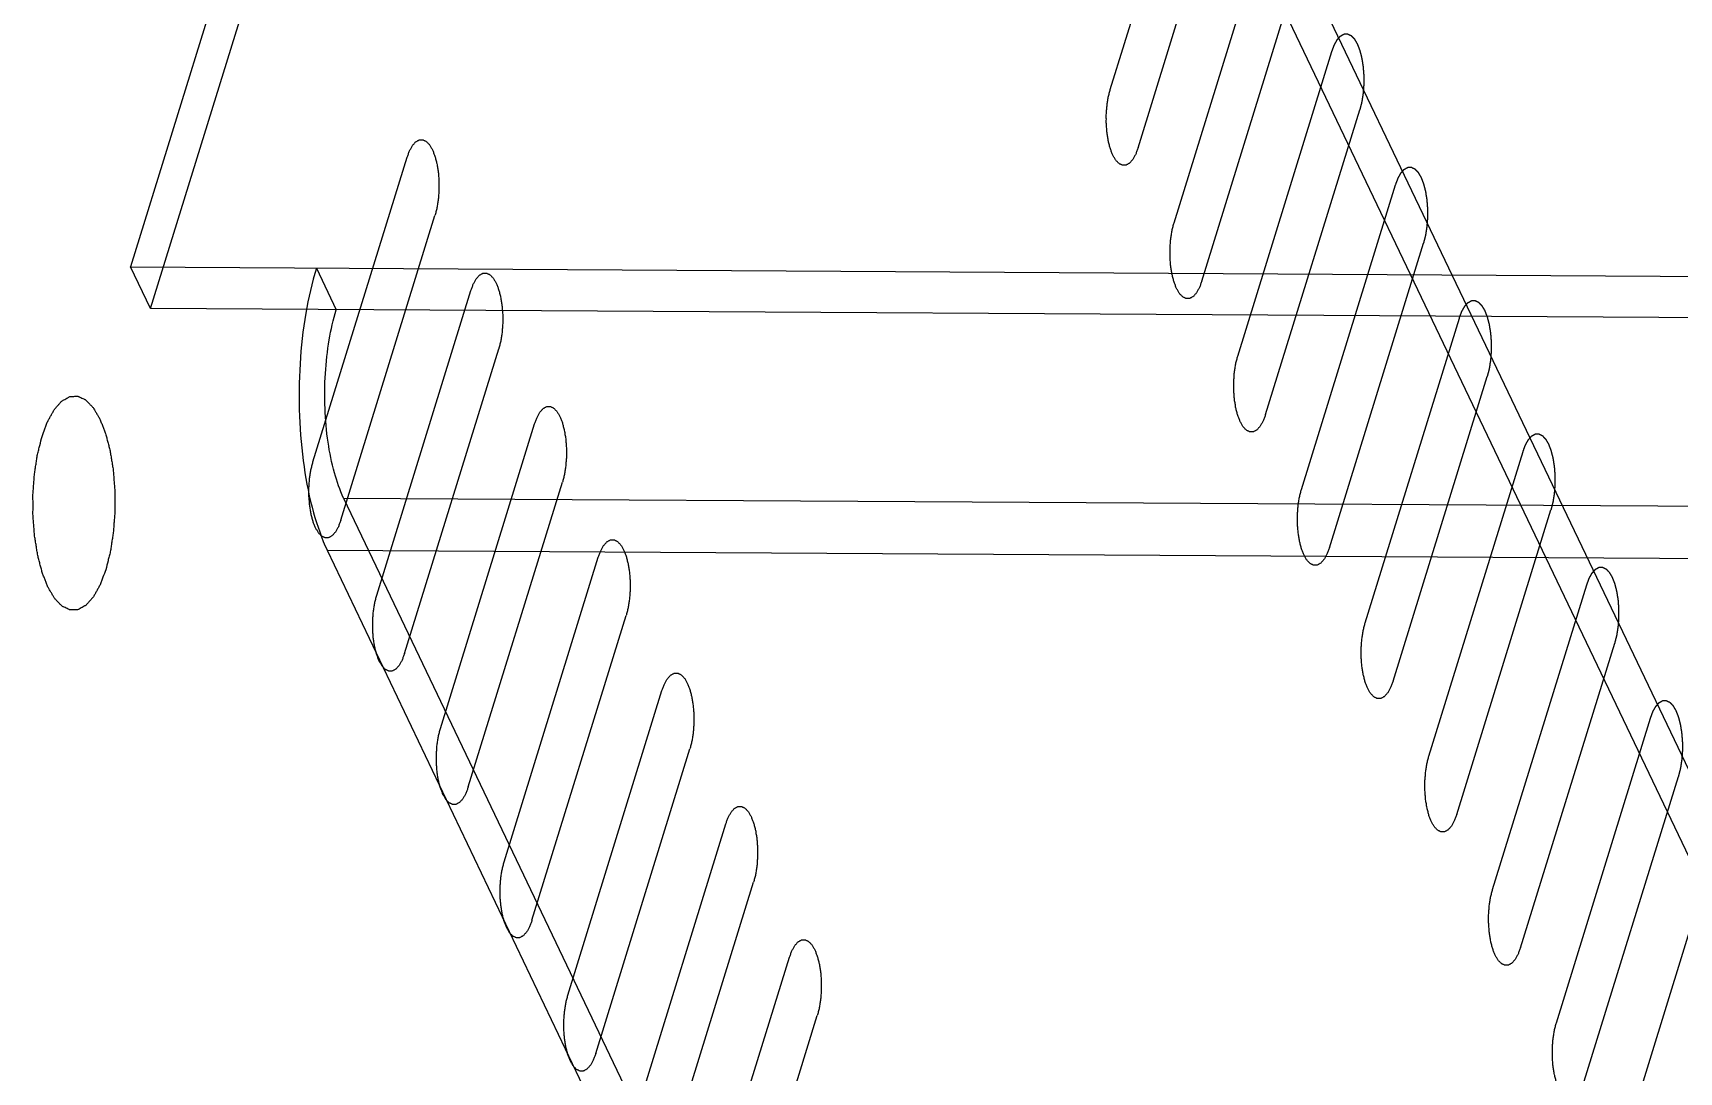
# Model space of a CAD drawing. Header units: millimetres. Extents: x 753 to 1632, y 352 to 973.
# Drawn here: x 1207.63 to 1213.77, y 775.89 to 779.76 of the extents above; entities that cross this region are included whole.
import ezdxf

# ---------------------------------------------------------------- set-up
doc = ezdxf.new("R2010")
doc.units = ezdxf.units.MM
doc.header["$LTSCALE"] = 30.734
doc.linetypes.add('HIDDEN', pattern=[0.2, 0.1, -0.1])
doc.layers.get('0').update_dxf_attribs({"linetype": 'CONTINUOUS'})
doc.layers.add('5_ALL_CURVES', color=7, linetype='CONTINUOUS')

msp = doc.modelspace()

# ---------------------------------------------------------------- linework, layer by layer
at = {"color": 6, "linetype": 'Continuous'}
for p, q in [((1209.98214, 785.01016), (1215.05894, 774.38104)), ((1209.92163, 784.81433), (1214.99843, 774.18521)), ((1208.8158, 781.55232), (1207.99344, 778.89119)), ((1208.06767, 778.73579), (1208.89002, 781.39693)), ((1207.99344, 778.89119), (1221.84926, 778.80878)), ((1208.06767, 778.73579), (1207.99344, 778.89119)), ((1208.68623, 778.88707), (1208.76046, 778.73167)), ((1221.92348, 778.65338), (1208.06767, 778.73579)), ((1208.78787, 778.02922), (1221.9509, 777.95092)), ((1208.78787, 778.02922), (1213.70138, 767.74197)), ((1221.89038, 777.75509), (1208.72735, 777.83338)), ((1213.64086, 767.54614), (1208.72735, 777.83338))]:
    msp.add_line(p, q, dxfattribs=at)
for points, start_tangent, end_tangent in [([(1208.68623, 778.88707), (1208.64675, 778.71864), (1208.62527, 778.53044), (1208.62308, 778.33512), (1208.64028, 778.14561), (1208.67578, 777.9745), (1208.72735, 777.83338)], (-0.2952474, -0.9554208), (0.4309932, -0.9023552)), ([(1208.78787, 778.02922), (1208.75349, 778.12329), (1208.72982, 778.23735), (1208.71835, 778.36369), (1208.71981, 778.4939), (1208.73413, 778.61938), (1208.76046, 778.73167)], (-0.4309932, 0.9023552), (0.2952474, 0.9554208))]:
    msp.add_spline(points, degree=3, dxfattribs=dict(at, start_tangent=start_tangent, end_tangent=end_tangent))
at = {"layer": '5_ALL_CURVES', "color": 40, "linetype": 'Continuous'}
for p, q in [((1211.64542, 779.55364), (1211.99641, 780.68946)), ((1211.74933, 779.33608), (1212.10032, 780.4719)), ((1211.88293, 779.05637), (1212.23392, 780.19219)), ((1211.98684, 778.83881), (1212.33784, 779.97464)), ((1212.12044, 778.5591), (1212.47144, 779.69492)), ((1212.22435, 778.34154), (1212.57535, 779.47737)), ((1208.6734, 778.16425), (1209.0244, 779.30008)), ((1212.35795, 778.06183), (1212.70895, 779.19765)), ((1208.77732, 777.9467), (1209.12831, 779.08252)), ((1212.46186, 777.84428), (1212.81286, 778.9801)), ((1208.91092, 777.66698), (1209.26191, 778.80281)), ((1212.59546, 777.56456), (1212.94646, 778.70039)), ((1209.01483, 777.44943), (1209.36582, 778.58525)), ((1212.69937, 777.34701), (1213.05037, 778.48283)), ((1209.14843, 777.16972), (1209.49942, 778.30554)), ((1212.83297, 777.06729), (1213.18397, 778.20312)), ((1209.25234, 776.95216), (1209.60333, 778.08798)), ((1212.93688, 776.84974), (1213.28788, 777.98556)), ((1209.38594, 776.67245), (1209.73693, 777.80827)), ((1213.07048, 776.57002), (1213.42148, 777.70585)), ((1209.48985, 776.45489), (1209.84084, 777.59072)), ((1213.1744, 776.35247), (1213.52539, 777.48829)), ((1209.62345, 776.17518), (1209.97444, 777.311)), ((1213.308, 776.07276), (1213.65899, 777.20858)), ((1209.72736, 775.95762), (1210.07836, 777.09345)), ((1213.41191, 775.8552), (1213.7629, 776.99102)), ((1209.86096, 775.67791), (1210.21196, 776.81373)), ((1213.54551, 775.57549), (1213.8965, 776.71131)), ((1209.96487, 775.46035), (1210.31587, 776.59618)), ((1210.09847, 775.18064), (1210.44947, 776.31647)), ((1210.20238, 774.96309), (1210.55338, 776.09891))]:
    msp.add_line(p, q, dxfattribs=at)
at = {"layer": '5_ALL_CURVES', "color": 8, "linetype": 'HIDDEN', "start_tangent": (0.3514462, 0.9362081), "end_tangent": (-0.243713, -0.9698474)}
for points in [[(1212.47144, 779.69492), (1212.47604, 779.7072), (1212.47835, 779.71334), (1212.48065, 779.71948), (1212.48336, 779.72435), (1212.48608, 779.72921), (1212.48879, 779.73408), (1212.4915, 779.73895), (1212.49451, 779.74237), (1212.49753, 779.74578), (1212.50054, 779.74919), (1212.50356, 779.75261), (1212.50682, 779.75445), (1212.51008, 779.7563), (1212.51335, 779.75815), (1212.51661, 779.75999), (1212.51988, 779.76014), (1212.52315, 779.76028), (1212.52642, 779.76043), (1212.52969, 779.76057), (1212.5329, 779.75905), (1212.53611, 779.75754), (1212.53932, 779.75602), (1212.54253, 779.7545), (1212.54556, 779.75138), (1212.54859, 779.74826), (1212.55162, 779.74514), (1212.55465, 779.74202), (1212.55742, 779.73732), (1212.5602, 779.73263), (1212.56298, 779.72793), (1212.56575, 779.72323), (1212.56807, 779.71729), (1212.5704, 779.71136), (1212.57272, 779.70542), (1212.57504, 779.69949), (1212.57687, 779.69247), (1212.5787, 779.68546), (1212.58236, 779.67143), (1212.58489, 779.65578), (1212.58743, 779.64013), (1212.58876, 779.62314), (1212.59008, 779.60616), (1212.59011, 779.58909), (1212.59013, 779.57201), (1212.58888, 779.55521), (1212.58764, 779.5384), (1212.58517, 779.5225), (1212.5827, 779.50661), (1212.57902, 779.49199), (1212.57535, 779.47737)], [(1212.70895, 779.19765), (1212.71356, 779.20993), (1212.71586, 779.21607), (1212.71816, 779.22221), (1212.72088, 779.22708), (1212.72359, 779.23195), (1212.7263, 779.23682), (1212.72901, 779.24168), (1212.73203, 779.2451), (1212.73504, 779.24851), (1212.73806, 779.25193), (1212.74107, 779.25534), (1212.74433, 779.25719), (1212.74759, 779.25903), (1212.75086, 779.26088), (1212.75412, 779.26273), (1212.75739, 779.26287), (1212.76066, 779.26301), (1212.76393, 779.26316), (1212.7672, 779.2633), (1212.77041, 779.26179), (1212.77362, 779.26027), (1212.77683, 779.25875), (1212.78004, 779.25723), (1212.78307, 779.25411), (1212.7861, 779.25099), (1212.78913, 779.24788), (1212.79216, 779.24476), (1212.79494, 779.24006), (1212.79771, 779.23536), (1212.80049, 779.23066), (1212.80326, 779.22596), (1212.80559, 779.22002), (1212.80791, 779.21409), (1212.81023, 779.20815), (1212.81255, 779.20222), (1212.81438, 779.19521), (1212.81621, 779.18819), (1212.81987, 779.17416), (1212.8224, 779.15851), (1212.82494, 779.14286), (1212.82627, 779.12587), (1212.82759, 779.10889), (1212.82762, 779.09182), (1212.82764, 779.07474), (1212.8264, 779.05794), (1212.82515, 779.04113), (1212.82268, 779.02524), (1212.82021, 779.00934), (1212.81653, 778.99472), (1212.81286, 778.9801)], [(1212.94646, 778.70039), (1212.95107, 778.71266), (1212.95337, 778.7188), (1212.95568, 778.72494), (1212.95839, 778.72981), (1212.9611, 778.73468), (1212.96381, 778.73955), (1212.96652, 778.74442), (1212.96954, 778.74783), (1212.97255, 778.75124), (1212.97557, 778.75466), (1212.97858, 778.75807), (1212.98184, 778.75992), (1212.98511, 778.76176), (1212.98837, 778.76361), (1212.99163, 778.76546), (1212.9949, 778.7656), (1212.99817, 778.76575), (1213.00144, 778.76589), (1213.00471, 778.76603), (1213.00792, 778.76452), (1213.01113, 778.763), (1213.01435, 778.76148), (1213.01756, 778.75997), (1213.02058, 778.75685), (1213.02361, 778.75373), (1213.02664, 778.75061), (1213.02967, 778.74749), (1213.03245, 778.74279), (1213.03522, 778.73809), (1213.038, 778.73339), (1213.04078, 778.72869), (1213.0431, 778.72276), (1213.04542, 778.71682), (1213.04774, 778.71089), (1213.05006, 778.70495), (1213.05189, 778.69794), (1213.05372, 778.69092), (1213.05738, 778.67689), (1213.05991, 778.66124), (1213.06245, 778.64559), (1213.06378, 778.62861), (1213.06511, 778.61162), (1213.06513, 778.59455), (1213.06515, 778.57747), (1213.06391, 778.56067), (1213.06266, 778.54386), (1213.06019, 778.52797), (1213.05772, 778.51207), (1213.05404, 778.49745), (1213.05037, 778.48283)], [(1213.18397, 778.20312), (1213.18858, 778.21539), (1213.19088, 778.22153), (1213.19319, 778.22767), (1213.1959, 778.23254), (1213.19861, 778.23741), (1213.20132, 778.24228), (1213.20403, 778.24715), (1213.20705, 778.25056), (1213.21006, 778.25398), (1213.21308, 778.25739), (1213.21609, 778.2608), (1213.21935, 778.26265), (1213.22262, 778.2645), (1213.22588, 778.26634), (1213.22914, 778.26819), (1213.23241, 778.26833), (1213.23568, 778.26848), (1213.23895, 778.26862), (1213.24222, 778.26877), (1213.24543, 778.26725), (1213.24865, 778.26573), (1213.25186, 778.26421), (1213.25507, 778.2627), (1213.2581, 778.25958), (1213.26112, 778.25646), (1213.26415, 778.25334), (1213.26718, 778.25022), (1213.26996, 778.24552), (1213.27273, 778.24082), (1213.27551, 778.23612), (1213.27829, 778.23142), (1213.28061, 778.22549), (1213.28293, 778.21955), (1213.28525, 778.21362), (1213.28757, 778.20768), (1213.2894, 778.20067), (1213.29123, 778.19365), (1213.29489, 778.17963), (1213.29742, 778.16397), (1213.29996, 778.14832), (1213.30129, 778.13134), (1213.30262, 778.11435), (1213.30264, 778.09728), (1213.30266, 778.08021), (1213.30142, 778.0634), (1213.30017, 778.0466), (1213.2977, 778.0307), (1213.29523, 778.0148), (1213.29155, 778.00018), (1213.28788, 777.98556)], [(1213.42148, 777.70585), (1213.42609, 777.71813), (1213.42839, 777.72426), (1213.4307, 777.7304), (1213.43341, 777.73527), (1213.43612, 777.74014), (1213.43883, 777.74501), (1213.44154, 777.74988), (1213.44456, 777.75329), (1213.44757, 777.75671), (1213.45059, 777.76012), (1213.4536, 777.76353), (1213.45687, 777.76538), (1213.46013, 777.76723), (1213.46339, 777.76907), (1213.46665, 777.77092), (1213.46992, 777.77106), (1213.47319, 777.77121), (1213.47646, 777.77135), (1213.47974, 777.7715), (1213.48295, 777.76998), (1213.48616, 777.76846), (1213.48937, 777.76695), (1213.49258, 777.76543), (1213.49561, 777.76231), (1213.49864, 777.75919), (1213.50166, 777.75607), (1213.50469, 777.75295), (1213.50747, 777.74825), (1213.51024, 777.74355), (1213.51302, 777.73885), (1213.5158, 777.73415), (1213.51812, 777.72822), (1213.52044, 777.72228), (1213.52276, 777.71635), (1213.52508, 777.71041), (1213.52691, 777.7034), (1213.52874, 777.69639), (1213.5324, 777.68236), (1213.53494, 777.66671), (1213.53747, 777.65105), (1213.5388, 777.63407), (1213.54013, 777.61709), (1213.54015, 777.60001), (1213.54018, 777.58294), (1213.53893, 777.56613), (1213.53768, 777.54933), (1213.53521, 777.53343), (1213.53274, 777.51753), (1213.52907, 777.50291), (1213.52539, 777.48829)], [(1213.65899, 777.20858), (1213.6636, 777.22086), (1213.6659, 777.227), (1213.66821, 777.23313), (1213.67092, 777.238), (1213.67363, 777.24287), (1213.67634, 777.24774), (1213.67905, 777.25261), (1213.68207, 777.25602), (1213.68508, 777.25944), (1213.6881, 777.26285), (1213.69111, 777.26627), (1213.69438, 777.26811), (1213.69764, 777.26996), (1213.7009, 777.27181), (1213.70416, 777.27365), (1213.70743, 777.2738), (1213.7107, 777.27394), (1213.71398, 777.27408), (1213.71725, 777.27423), (1213.72046, 777.27271), (1213.72367, 777.27119), (1213.72688, 777.26968), (1213.73009, 777.26816), (1213.73312, 777.26504), (1213.73615, 777.26192), (1213.73917, 777.2588), (1213.7422, 777.25568), (1213.74498, 777.25098), (1213.74776, 777.24628), (1213.75053, 777.24158), (1213.75331, 777.23688), (1213.75563, 777.23095), (1213.75795, 777.22502), (1213.76027, 777.21908), (1213.76259, 777.21315), (1213.76442, 777.20613), (1213.76625, 777.19912), (1213.76991, 777.18509), (1213.77245, 777.16944), (1213.77498, 777.15378), (1213.77631, 777.1368), (1213.77764, 777.11982), (1213.77766, 777.10274), (1213.77769, 777.08567), (1213.77644, 777.06886), (1213.77519, 777.05206), (1213.77272, 777.03616), (1213.77025, 777.02027), (1213.76658, 777.00565), (1213.7629, 776.99102)]]:
    msp.add_spline(points, degree=3, dxfattribs=at)
at = {"layer": '5_ALL_CURVES', "color": 40, "linetype": 'Continuous'}
for points, start_tangent, end_tangent in [([(1211.74933, 779.33608), (1211.74472, 779.3238), (1211.74242, 779.31766), (1211.74011, 779.31153), (1211.7374, 779.30666), (1211.73469, 779.30179), (1211.73198, 779.29692), (1211.72927, 779.29205), (1211.72625, 779.28864), (1211.72324, 779.28522), (1211.72022, 779.28181), (1211.71721, 779.2784), (1211.71394, 779.27655), (1211.71068, 779.2747), (1211.70742, 779.27286), (1211.70416, 779.27101), (1211.70089, 779.27087), (1211.69762, 779.27072), (1211.69434, 779.27058), (1211.69107, 779.27043), (1211.68786, 779.27195), (1211.68465, 779.27347), (1211.68144, 779.27498), (1211.67823, 779.2765), (1211.6752, 779.27962), (1211.67217, 779.28274), (1211.66915, 779.28586), (1211.66612, 779.28898), (1211.66334, 779.29368), (1211.66056, 779.29838), (1211.65779, 779.30308), (1211.65501, 779.30778), (1211.65269, 779.31371), (1211.65037, 779.31965), (1211.64805, 779.32558), (1211.64573, 779.33152), (1211.6439, 779.33853), (1211.64207, 779.34554), (1211.63841, 779.35957), (1211.63587, 779.37522), (1211.63334, 779.39088), (1211.63201, 779.40786), (1211.63068, 779.42484), (1211.63066, 779.44192), (1211.63063, 779.45899), (1211.63188, 779.4758), (1211.63313, 779.4926), (1211.6356, 779.5085), (1211.63807, 779.52439), (1211.64174, 779.53902), (1211.64542, 779.55364)], (-0.3514462, -0.9362081), (0.243713, 0.9698474)), ([(1209.0244, 779.30008), (1209.02901, 779.31235), (1209.03131, 779.31849), (1209.03362, 779.32463), (1209.03633, 779.3295), (1209.03904, 779.33437), (1209.04175, 779.33924), (1209.04446, 779.34411), (1209.04748, 779.34752), (1209.05049, 779.35093), (1209.05351, 779.35435), (1209.05652, 779.35776), (1209.05979, 779.35961), (1209.06305, 779.36146), (1209.06631, 779.3633), (1209.06957, 779.36515), (1209.07284, 779.36529), (1209.07611, 779.36544), (1209.07938, 779.36558), (1209.08265, 779.36572), (1209.08587, 779.36421), (1209.08908, 779.36269), (1209.09229, 779.36117), (1209.0955, 779.35966), (1209.09853, 779.35654), (1209.10156, 779.35342), (1209.10458, 779.3503), (1209.10761, 779.34718), (1209.11039, 779.34248), (1209.11316, 779.33778), (1209.11594, 779.33308), (1209.11872, 779.32838), (1209.12104, 779.32245), (1209.12336, 779.31651), (1209.12568, 779.31058), (1209.128, 779.30464), (1209.12983, 779.29763), (1209.13166, 779.29061), (1209.13532, 779.27659), (1209.13786, 779.26093), (1209.14039, 779.24528), (1209.14172, 779.2283), (1209.14305, 779.21131), (1209.14307, 779.19424), (1209.1431, 779.17716), (1209.14185, 779.16036), (1209.1406, 779.14355), (1209.13813, 779.12766), (1209.13566, 779.11176), (1209.13199, 779.09714), (1209.12831, 779.08252)], (0.3514462, 0.9362081), (-0.243713, -0.9698474)), ([(1211.98684, 778.83881), (1211.98223, 778.82653), (1211.97993, 778.8204), (1211.97762, 778.81426), (1211.97491, 778.80939), (1211.9722, 778.80452), (1211.96949, 778.79965), (1211.96678, 778.79478), (1211.96376, 778.79137), (1211.96075, 778.78795), (1211.95773, 778.78454), (1211.95472, 778.78113), (1211.95145, 778.77928), (1211.94819, 778.77743), (1211.94493, 778.77559), (1211.94167, 778.77374), (1211.9384, 778.7736), (1211.93513, 778.77345), (1211.93186, 778.77331), (1211.92859, 778.77316), (1211.92537, 778.77468), (1211.92216, 778.7762), (1211.91895, 778.77771), (1211.91574, 778.77923), (1211.91271, 778.78235), (1211.90968, 778.78547), (1211.90666, 778.78859), (1211.90363, 778.79171), (1211.90085, 778.79641), (1211.89808, 778.80111), (1211.8953, 778.80581), (1211.89252, 778.81051), (1211.8902, 778.81644), (1211.88788, 778.82238), (1211.88556, 778.82831), (1211.88324, 778.83425), (1211.88141, 778.84126), (1211.87958, 778.84827), (1211.87592, 778.8623), (1211.87338, 778.87796), (1211.87085, 778.89361), (1211.86952, 778.91059), (1211.86819, 778.92758), (1211.86817, 778.94465), (1211.86814, 778.96172), (1211.86939, 778.97853), (1211.87064, 778.99533), (1211.87311, 779.01123), (1211.87558, 779.02713), (1211.87925, 779.04175), (1211.88293, 779.05637)], (-0.3514462, -0.9362081), (0.243713, 0.9698474)), ([(1209.26191, 778.80281), (1209.26652, 778.81509), (1209.26882, 778.82122), (1209.27113, 778.82736), (1209.27384, 778.83223), (1209.27655, 778.8371), (1209.27926, 778.84197), (1209.28197, 778.84684), (1209.28499, 778.85025), (1209.288, 778.85367), (1209.29102, 778.85708), (1209.29403, 778.86049), (1209.2973, 778.86234), (1209.30056, 778.86419), (1209.30382, 778.86603), (1209.30708, 778.86788), (1209.31035, 778.86802), (1209.31362, 778.86817), (1209.3169, 778.86831), (1209.32017, 778.86846), (1209.32338, 778.86694), (1209.32659, 778.86542), (1209.3298, 778.86391), (1209.33301, 778.86239), (1209.33604, 778.85927), (1209.33907, 778.85615), (1209.34209, 778.85303), (1209.34512, 778.84991), (1209.3479, 778.84521), (1209.35068, 778.84051), (1209.35345, 778.83581), (1209.35623, 778.83111), (1209.35855, 778.82518), (1209.36087, 778.81924), (1209.36319, 778.81331), (1209.36551, 778.80737), (1209.36734, 778.80036), (1209.36917, 778.79335), (1209.37283, 778.77932), (1209.37537, 778.76367), (1209.3779, 778.74801), (1209.37923, 778.73103), (1209.38056, 778.71404), (1209.38058, 778.69697), (1209.38061, 778.6799), (1209.37936, 778.66309), (1209.37811, 778.64629), (1209.37564, 778.63039), (1209.37317, 778.61449), (1209.3695, 778.59987), (1209.36582, 778.58525)], (0.3514462, 0.9362081), (-0.243713, -0.9698474)), ([(1212.22435, 778.34154), (1212.21974, 778.32927), (1212.21744, 778.32313), (1212.21513, 778.31699), (1212.21242, 778.31212), (1212.20971, 778.30725), (1212.207, 778.30238), (1212.20429, 778.29751), (1212.20127, 778.2941), (1212.19826, 778.29069), (1212.19524, 778.28727), (1212.19223, 778.28386), (1212.18897, 778.28201), (1212.1857, 778.28016), (1212.18244, 778.27832), (1212.17918, 778.27647), (1212.17591, 778.27633), (1212.17264, 778.27618), (1212.16937, 778.27604), (1212.1661, 778.2759), (1212.16289, 778.27741), (1212.15967, 778.27893), (1212.15646, 778.28045), (1212.15325, 778.28196), (1212.15022, 778.28508), (1212.1472, 778.2882), (1212.14417, 778.29132), (1212.14114, 778.29444), (1212.13836, 778.29914), (1212.13559, 778.30384), (1212.13281, 778.30854), (1212.13003, 778.31324), (1212.12771, 778.31917), (1212.12539, 778.32511), (1212.12307, 778.33104), (1212.12075, 778.33698), (1212.11892, 778.34399), (1212.11709, 778.35101), (1212.11343, 778.36503), (1212.1109, 778.38069), (1212.10836, 778.39634), (1212.10703, 778.41332), (1212.1057, 778.43031), (1212.10568, 778.44738), (1212.10566, 778.46446), (1212.1069, 778.48126), (1212.10815, 778.49807), (1212.11062, 778.51396), (1212.11309, 778.52986), (1212.11677, 778.54448), (1212.12044, 778.5591)], (-0.3514462, -0.9362081), (0.243713, 0.9698474)), ([(1207.66368, 778.25922), (1207.67422, 778.28728), (1207.67948, 778.30131), (1207.68212, 778.30832), (1207.68475, 778.31534), (1207.68785, 778.3209), (1207.69095, 778.32647), (1207.69714, 778.3376), (1207.70334, 778.34873), (1207.70644, 778.35429), (1207.70954, 778.35986), (1207.71299, 778.36376), (1207.71643, 778.36766), (1207.72332, 778.37546), (1207.73021, 778.38327), (1207.73366, 778.38717), (1207.73711, 778.39107), (1207.74083, 778.39318), (1207.74456, 778.39529), (1207.75202, 778.39951), (1207.75947, 778.40373), (1207.7632, 778.40584), (1207.76693, 778.40795), (1207.77067, 778.40812), (1207.77441, 778.40828), (1207.78188, 778.40861), (1207.78936, 778.40894), (1207.7931, 778.4091), (1207.79683, 778.40927), (1207.8005, 778.40753), (1207.80417, 778.4058), (1207.81151, 778.40233), (1207.81885, 778.39887), (1207.82252, 778.39713), (1207.82619, 778.3954), (1207.82965, 778.39183), (1207.83311, 778.38827), (1207.84004, 778.38114), (1207.84696, 778.37401), (1207.85042, 778.37044), (1207.85388, 778.36687), (1207.85705, 778.3615), (1207.86023, 778.35613), (1207.86657, 778.34539), (1207.87292, 778.33465), (1207.87609, 778.32928), (1207.87926, 778.32391), (1207.88192, 778.31713), (1207.88457, 778.31035), (1207.88987, 778.29678), (1207.89518, 778.28322), (1207.89783, 778.27643), (1207.90049, 778.26965), (1207.90258, 778.26164), (1207.90467, 778.25362), (1207.90885, 778.23759), (1207.91303, 778.22155), (1207.91512, 778.21354), (1207.91721, 778.20552), (1207.91866, 778.19658), (1207.92011, 778.18763), (1207.92301, 778.16975), (1207.92591, 778.15186), (1207.9288, 778.13397), (1207.93032, 778.11456), (1207.93184, 778.09515), (1207.93336, 778.07574), (1207.93488, 778.05633), (1207.9349, 778.03682), (1207.93493, 778.0173), (1207.93496, 777.99779), (1207.93499, 777.97827), (1207.93356, 777.95907), (1207.93213, 777.93986), (1207.93071, 777.92066), (1207.92928, 777.90145), (1207.92646, 777.88328), (1207.92364, 777.86512), (1207.92081, 777.84695), (1207.91799, 777.82878), (1207.91379, 777.81207), (1207.90959, 777.79537), (1207.90119, 777.76195)], (0.3514462, 0.9362081), (-0.243713, -0.9698474)), ([(1209.49942, 778.30554), (1209.50403, 778.31782), (1209.50634, 778.32396), (1209.50864, 778.33009), (1209.51135, 778.33496), (1209.51406, 778.33983), (1209.51677, 778.3447), (1209.51949, 778.34957), (1209.5225, 778.35298), (1209.52552, 778.3564), (1209.52853, 778.35981), (1209.53155, 778.36323), (1209.53481, 778.36507), (1209.53807, 778.36692), (1209.54133, 778.36876), (1209.54459, 778.37061), (1209.54786, 778.37076), (1209.55114, 778.3709), (1209.55441, 778.37104), (1209.55768, 778.37119), (1209.56089, 778.36967), (1209.5641, 778.36815), (1209.56731, 778.36664), (1209.57052, 778.36512), (1209.57355, 778.362), (1209.57658, 778.35888), (1209.57961, 778.35576), (1209.58263, 778.35264), (1209.58541, 778.34794), (1209.58819, 778.34324), (1209.59096, 778.33854), (1209.59374, 778.33384), (1209.59606, 778.32791), (1209.59838, 778.32197), (1209.6007, 778.31604), (1209.60302, 778.31011), (1209.60485, 778.30309), (1209.60668, 778.29608), (1209.61034, 778.28205), (1209.61288, 778.2664), (1209.61541, 778.25074), (1209.61674, 778.23376), (1209.61807, 778.21678), (1209.61809, 778.1997), (1209.61812, 778.18263), (1209.61687, 778.16582), (1209.61562, 778.14902), (1209.61315, 778.13312), (1209.61068, 778.11723), (1209.60701, 778.10261), (1209.60333, 778.08798)], (0.3514462, 0.9362081), (-0.243713, -0.9698474)), ([(1207.90119, 777.76195), (1207.89066, 777.73388), (1207.88539, 777.71985), (1207.88276, 777.71284), (1207.88012, 777.70582), (1207.87702, 777.70026), (1207.87393, 777.69469), (1207.86773, 777.68356), (1207.86153, 777.67244), (1207.85843, 777.66687), (1207.85533, 777.66131), (1207.85189, 777.6574), (1207.84844, 777.6535), (1207.84155, 777.6457), (1207.83466, 777.6379), (1207.83121, 777.634), (1207.82777, 777.63009), (1207.82404, 777.62798), (1207.82031, 777.62587), (1207.81286, 777.62165), (1207.8054, 777.61743), (1207.80167, 777.61532), (1207.79794, 777.61321), (1207.7942, 777.61305), (1207.79047, 777.61288), (1207.78299, 777.61255), (1207.77551, 777.61222), (1207.77178, 777.61206), (1207.76804, 777.61189), (1207.76437, 777.61363), (1207.7607, 777.61536), (1207.75336, 777.61883), (1207.74602, 777.6223), (1207.74235, 777.62403), (1207.73868, 777.62576), (1207.73522, 777.62933), (1207.73176, 777.63289), (1207.72484, 777.64002), (1207.71792, 777.64716), (1207.71445, 777.65072), (1207.71099, 777.65429), (1207.70782, 777.65966), (1207.70465, 777.66503), (1207.6983, 777.67577), (1207.69196, 777.68651), (1207.68878, 777.69188), (1207.68561, 777.69725), (1207.68296, 777.70403), (1207.6803, 777.71082), (1207.675, 777.72438), (1207.66969, 777.73795), (1207.66704, 777.74473), (1207.66439, 777.75151), (1207.6623, 777.75953), (1207.66021, 777.76754), (1207.65602, 777.78358), (1207.65184, 777.79961), (1207.64975, 777.80762), (1207.64766, 777.81564), (1207.64621, 777.82458), (1207.64476, 777.83353), (1207.64187, 777.85142), (1207.63897, 777.86931), (1207.63607, 777.88719), (1207.63455, 777.9066), (1207.63303, 777.92601), (1207.63152, 777.94542), (1207.63, 777.96483), (1207.62997, 777.98435), (1207.62994, 778.00386), (1207.62992, 778.02337), (1207.62989, 778.04289), (1207.63131, 778.06209), (1207.63274, 778.0813), (1207.63417, 778.10051), (1207.63559, 778.11971), (1207.63841, 778.13788), (1207.64124, 778.15604), (1207.64406, 778.17421), (1207.64689, 778.19238), (1207.65108, 778.20909), (1207.65528, 778.2258), (1207.66368, 778.25922)], (-0.3514462, -0.9362081), (0.243713, 0.9698474)), ([(1208.77732, 777.9467), (1208.77271, 777.93442), (1208.7704, 777.92828), (1208.7681, 777.92214), (1208.76539, 777.91727), (1208.76267, 777.91241), (1208.75996, 777.90754), (1208.75725, 777.90267), (1208.75424, 777.89925), (1208.75122, 777.89584), (1208.74821, 777.89243), (1208.74519, 777.88901), (1208.74193, 777.88717), (1208.73867, 777.88532), (1208.73541, 777.88347), (1208.73214, 777.88163), (1208.72887, 777.88148), (1208.7256, 777.88134), (1208.72233, 777.88119), (1208.71906, 777.88105), (1208.71585, 777.88257), (1208.71264, 777.88408), (1208.70943, 777.8856), (1208.70622, 777.88712), (1208.70319, 777.89024), (1208.70016, 777.89336), (1208.69713, 777.89648), (1208.6941, 777.8996), (1208.69133, 777.9043), (1208.68855, 777.90899), (1208.68577, 777.91369), (1208.683, 777.91839), (1208.68068, 777.92433), (1208.67836, 777.93026), (1208.67603, 777.9362), (1208.67371, 777.94213), (1208.67188, 777.94915), (1208.67005, 777.95616), (1208.6664, 777.97019), (1208.66386, 777.98584), (1208.66132, 778.00149), (1208.66, 778.01848), (1208.65867, 778.03546), (1208.65864, 778.05253), (1208.65862, 778.06961), (1208.65987, 778.08641), (1208.66111, 778.10322), (1208.66359, 778.11912), (1208.66606, 778.13501), (1208.66973, 778.14963), (1208.6734, 778.16425)], (-0.3514462, -0.9362081), (0.243713, 0.9698474)), ([(1212.46186, 777.84428), (1212.45725, 777.832), (1212.45495, 777.82586), (1212.45264, 777.81972), (1212.44993, 777.81485), (1212.44722, 777.80998), (1212.44451, 777.80511), (1212.4418, 777.80024), (1212.43878, 777.79683), (1212.43577, 777.79342), (1212.43275, 777.79), (1212.42974, 777.78659), (1212.42648, 777.78474), (1212.42321, 777.7829), (1212.41995, 777.78105), (1212.41669, 777.7792), (1212.41342, 777.77906), (1212.41015, 777.77892), (1212.40688, 777.77877), (1212.40361, 777.77863), (1212.4004, 777.78014), (1212.39719, 777.78166), (1212.39397, 777.78318), (1212.39076, 777.78469), (1212.38774, 777.78781), (1212.38471, 777.79093), (1212.38168, 777.79405), (1212.37865, 777.79717), (1212.37587, 777.80187), (1212.3731, 777.80657), (1212.37032, 777.81127), (1212.36754, 777.81597), (1212.36522, 777.82191), (1212.3629, 777.82784), (1212.36058, 777.83377), (1212.35826, 777.83971), (1212.35643, 777.84672), (1212.3546, 777.85374), (1212.35094, 777.86777), (1212.34841, 777.88342), (1212.34587, 777.89907), (1212.34454, 777.91605), (1212.34321, 777.93304), (1212.34319, 777.95011), (1212.34317, 777.96719), (1212.34441, 777.98399), (1212.34566, 778.0008), (1212.34813, 778.01669), (1212.3506, 778.03259), (1212.35428, 778.04721), (1212.35795, 778.06183)], (-0.3514462, -0.9362081), (0.243713, 0.9698474)), ([(1209.73693, 777.80827), (1209.74154, 777.82055), (1209.74385, 777.82669), (1209.74615, 777.83283), (1209.74886, 777.83769), (1209.75157, 777.84256), (1209.75429, 777.84743), (1209.757, 777.8523), (1209.76001, 777.85572), (1209.76303, 777.85913), (1209.76604, 777.86254), (1209.76906, 777.86596), (1209.77232, 777.8678), (1209.77558, 777.86965), (1209.77884, 777.8715), (1209.78211, 777.87334), (1209.78538, 777.87349), (1209.78865, 777.87363), (1209.79192, 777.87377), (1209.79519, 777.87392), (1209.7984, 777.8724), (1209.80161, 777.87089), (1209.80482, 777.86937), (1209.80803, 777.86785), (1209.81106, 777.86473), (1209.81409, 777.86161), (1209.81712, 777.85849), (1209.82015, 777.85537), (1209.82292, 777.85067), (1209.8257, 777.84597), (1209.82847, 777.84127), (1209.83125, 777.83658), (1209.83357, 777.83064), (1209.83589, 777.82471), (1209.83821, 777.81877), (1209.84054, 777.81284), (1209.84236, 777.80582), (1209.84419, 777.79881), (1209.84785, 777.78478), (1209.85039, 777.76913), (1209.85292, 777.75348), (1209.85425, 777.73649), (1209.85558, 777.71951), (1209.85561, 777.70243), (1209.85563, 777.68536), (1209.85438, 777.66855), (1209.85313, 777.65175), (1209.85066, 777.63585), (1209.84819, 777.61996), (1209.84452, 777.60534), (1209.84084, 777.59072)], (0.3514462, 0.9362081), (-0.243713, -0.9698474)), ([(1209.01483, 777.44943), (1209.01022, 777.43715), (1209.00791, 777.43101), (1209.00561, 777.42487), (1209.0029, 777.42001), (1209.00019, 777.41514), (1208.99747, 777.41027), (1208.99476, 777.4054), (1208.99175, 777.40198), (1208.98873, 777.39857), (1208.98572, 777.39516), (1208.9827, 777.39174), (1208.97944, 777.3899), (1208.97618, 777.38805), (1208.97292, 777.3862), (1208.96965, 777.38436), (1208.96638, 777.38421), (1208.96311, 777.38407), (1208.95984, 777.38392), (1208.95657, 777.38378), (1208.95336, 777.3853), (1208.95015, 777.38681), (1208.94694, 777.38833), (1208.94373, 777.38985), (1208.9407, 777.39297), (1208.93767, 777.39609), (1208.93464, 777.39921), (1208.93161, 777.40233), (1208.92884, 777.40703), (1208.92606, 777.41173), (1208.92329, 777.41643), (1208.92051, 777.42112), (1208.91819, 777.42706), (1208.91587, 777.43299), (1208.91355, 777.43893), (1208.91122, 777.44486), (1208.90939, 777.45188), (1208.90757, 777.45889), (1208.90391, 777.47292), (1208.90137, 777.48857), (1208.89883, 777.50422), (1208.89751, 777.52121), (1208.89618, 777.53819), (1208.89615, 777.55527), (1208.89613, 777.57234), (1208.89738, 777.58915), (1208.89863, 777.60595), (1208.9011, 777.62185), (1208.90357, 777.63774), (1208.90724, 777.65236), (1208.91092, 777.66698)], (-0.3514462, -0.9362081), (0.243713, 0.9698474)), ([(1212.69937, 777.34701), (1212.69476, 777.33473), (1212.69246, 777.32859), (1212.69016, 777.32245), (1212.68744, 777.31758), (1212.68473, 777.31271), (1212.68202, 777.30785), (1212.67931, 777.30298), (1212.6763, 777.29956), (1212.67328, 777.29615), (1212.67026, 777.29273), (1212.66725, 777.28932), (1212.66399, 777.28747), (1212.66073, 777.28563), (1212.65746, 777.28378), (1212.6542, 777.28193), (1212.65093, 777.28179), (1212.64766, 777.28165), (1212.64439, 777.2815), (1212.64112, 777.28136), (1212.63791, 777.28288), (1212.6347, 777.28439), (1212.63149, 777.28591), (1212.62828, 777.28743), (1212.62525, 777.29055), (1212.62222, 777.29367), (1212.61919, 777.29679), (1212.61616, 777.29991), (1212.61338, 777.3046), (1212.61061, 777.3093), (1212.60783, 777.314), (1212.60506, 777.3187), (1212.60273, 777.32464), (1212.60041, 777.33057), (1212.59809, 777.33651), (1212.59577, 777.34244), (1212.59394, 777.34945), (1212.59211, 777.35647), (1212.58845, 777.3705), (1212.58592, 777.38615), (1212.58338, 777.4018), (1212.58205, 777.41879), (1212.58073, 777.43577), (1212.5807, 777.45284), (1212.58068, 777.46992), (1212.58192, 777.48672), (1212.58317, 777.50353), (1212.58564, 777.51942), (1212.58811, 777.53532), (1212.59179, 777.54994), (1212.59546, 777.56456)], (-0.3514462, -0.9362081), (0.243713, 0.9698474)), ([(1209.97444, 777.311), (1209.97905, 777.32328), (1209.98136, 777.32942), (1209.98366, 777.33556), (1209.98637, 777.34043), (1209.98908, 777.34529), (1209.9918, 777.35016), (1209.99451, 777.35503), (1209.99752, 777.35845), (1210.00054, 777.36186), (1210.00355, 777.36527), (1210.00657, 777.36869), (1210.00983, 777.37053), (1210.01309, 777.37238), (1210.01635, 777.37423), (1210.01962, 777.37607), (1210.02289, 777.37622), (1210.02616, 777.37636), (1210.02943, 777.37651), (1210.0327, 777.37665), (1210.03591, 777.37513), (1210.03912, 777.37362), (1210.04233, 777.3721), (1210.04554, 777.37058), (1210.04857, 777.36746), (1210.0516, 777.36434), (1210.05463, 777.36122), (1210.05766, 777.3581), (1210.06043, 777.3534), (1210.06321, 777.34871), (1210.06599, 777.34401), (1210.06876, 777.33931), (1210.07108, 777.33337), (1210.0734, 777.32744), (1210.07573, 777.3215), (1210.07805, 777.31557), (1210.07988, 777.30855), (1210.08171, 777.30154), (1210.08536, 777.28751), (1210.0879, 777.27186), (1210.09044, 777.25621), (1210.09176, 777.23922), (1210.09309, 777.22224), (1210.09312, 777.20516), (1210.09314, 777.18809), (1210.09189, 777.17129), (1210.09065, 777.15448), (1210.08817, 777.13858), (1210.0857, 777.12269), (1210.08203, 777.10807), (1210.07836, 777.09345)], (0.3514462, 0.9362081), (-0.243713, -0.9698474)), ([(1209.25234, 776.95216), (1209.24773, 776.93988), (1209.24542, 776.93374), (1209.24312, 776.92761), (1209.24041, 776.92274), (1209.2377, 776.91787), (1209.23499, 776.913), (1209.23227, 776.90813), (1209.22926, 776.90472), (1209.22624, 776.9013), (1209.22323, 776.89789), (1209.22021, 776.89447), (1209.21695, 776.89263), (1209.21369, 776.89078), (1209.21043, 776.88894), (1209.20717, 776.88709), (1209.20389, 776.88694), (1209.20062, 776.8868), (1209.19735, 776.88666), (1209.19408, 776.88651), (1209.19087, 776.88803), (1209.18766, 776.88955), (1209.18445, 776.89106), (1209.18124, 776.89258), (1209.17821, 776.8957), (1209.17518, 776.89882), (1209.17215, 776.90194), (1209.16913, 776.90506), (1209.16635, 776.90976), (1209.16357, 776.91446), (1209.1608, 776.91916), (1209.15802, 776.92386), (1209.1557, 776.92979), (1209.15338, 776.93573), (1209.15106, 776.94166), (1209.14874, 776.94759), (1209.14691, 776.95461), (1209.14508, 776.96162), (1209.14142, 776.97565), (1209.13888, 776.9913), (1209.13635, 777.00696), (1209.13502, 777.02394), (1209.13369, 777.04092), (1209.13367, 777.058), (1209.13364, 777.07507), (1209.13489, 777.09188), (1209.13614, 777.10868), (1209.13861, 777.12458), (1209.14108, 777.14047), (1209.14475, 777.15509), (1209.14843, 777.16972)], (-0.3514462, -0.9362081), (0.243713, 0.9698474)), ([(1212.93688, 776.84974), (1212.93228, 776.83746), (1212.92997, 776.83132), (1212.92767, 776.82518), (1212.92496, 776.82031), (1212.92224, 776.81545), (1212.91953, 776.81058), (1212.91682, 776.80571), (1212.91381, 776.80229), (1212.91079, 776.79888), (1212.90778, 776.79547), (1212.90476, 776.79205), (1212.9015, 776.79021), (1212.89824, 776.78836), (1212.89497, 776.78651), (1212.89171, 776.78467), (1212.88844, 776.78452), (1212.88517, 776.78438), (1212.8819, 776.78423), (1212.87863, 776.78409), (1212.87542, 776.78561), (1212.87221, 776.78712), (1212.869, 776.78864), (1212.86579, 776.79016), (1212.86276, 776.79328), (1212.85973, 776.7964), (1212.8567, 776.79952), (1212.85367, 776.80264), (1212.8509, 776.80734), (1212.84812, 776.81204), (1212.84534, 776.81673), (1212.84257, 776.82143), (1212.84025, 776.82737), (1212.83792, 776.8333), (1212.8356, 776.83924), (1212.83328, 776.84517), (1212.83145, 776.85219), (1212.82962, 776.8592), (1212.82596, 776.87323), (1212.82343, 776.88888), (1212.82089, 776.90453), (1212.81956, 776.92152), (1212.81824, 776.9385), (1212.81821, 776.95558), (1212.81819, 776.97265), (1212.81944, 776.98945), (1212.82068, 777.00626), (1212.82315, 777.02216), (1212.82563, 777.03805), (1212.8293, 777.05267), (1212.83297, 777.06729)], (-0.3514462, -0.9362081), (0.243713, 0.9698474)), ([(1210.21196, 776.81373), (1210.21656, 776.82601), (1210.21887, 776.83215), (1210.22117, 776.83829), (1210.22388, 776.84316), (1210.2266, 776.84803), (1210.22931, 776.8529), (1210.23202, 776.85776), (1210.23503, 776.86118), (1210.23805, 776.86459), (1210.24106, 776.86801), (1210.24408, 776.87142), (1210.24734, 776.87327), (1210.2506, 776.87511), (1210.25387, 776.87696), (1210.25713, 776.87881), (1210.2604, 776.87895), (1210.26367, 776.87909), (1210.26694, 776.87924), (1210.27021, 776.87938), (1210.27342, 776.87787), (1210.27663, 776.87635), (1210.27984, 776.87483), (1210.28305, 776.87331), (1210.28608, 776.87019), (1210.28911, 776.86707), (1210.29214, 776.86395), (1210.29517, 776.86083), (1210.29794, 776.85614), (1210.30072, 776.85144), (1210.3035, 776.84674), (1210.30627, 776.84204), (1210.30859, 776.8361), (1210.31092, 776.83017), (1210.31324, 776.82423), (1210.31556, 776.8183), (1210.31739, 776.81129), (1210.31922, 776.80427), (1210.32288, 776.79024), (1210.32541, 776.77459), (1210.32795, 776.75894), (1210.32928, 776.74195), (1210.3306, 776.72497), (1210.33063, 776.7079), (1210.33065, 776.69082), (1210.3294, 776.67402), (1210.32816, 776.65721), (1210.32569, 776.64132), (1210.32321, 776.62542), (1210.31954, 776.6108), (1210.31587, 776.59618)], (0.3514462, 0.9362081), (-0.243713, -0.9698474)), ([(1209.48985, 776.45489), (1209.48524, 776.44261), (1209.48294, 776.43648), (1209.48063, 776.43034), (1209.47792, 776.42547), (1209.47521, 776.4206), (1209.4725, 776.41573), (1209.46979, 776.41086), (1209.46677, 776.40745), (1209.46376, 776.40403), (1209.46074, 776.40062), (1209.45773, 776.39721), (1209.45446, 776.39536), (1209.4512, 776.39351), (1209.44794, 776.39167), (1209.44468, 776.38982), (1209.44141, 776.38968), (1209.43814, 776.38953), (1209.43486, 776.38939), (1209.43159, 776.38924), (1209.42838, 776.39076), (1209.42517, 776.39228), (1209.42196, 776.39379), (1209.41875, 776.39531), (1209.41572, 776.39843), (1209.41269, 776.40155), (1209.40966, 776.40467), (1209.40664, 776.40779), (1209.40386, 776.41249), (1209.40108, 776.41719), (1209.39831, 776.42189), (1209.39553, 776.42659), (1209.39321, 776.43252), (1209.39089, 776.43846), (1209.38857, 776.44439), (1209.38625, 776.45033), (1209.38442, 776.45734), (1209.38259, 776.46435), (1209.37893, 776.47838), (1209.37639, 776.49403), (1209.37386, 776.50969), (1209.37253, 776.52667), (1209.3712, 776.54365), (1209.37118, 776.56073), (1209.37115, 776.5778), (1209.3724, 776.59461), (1209.37365, 776.61141), (1209.37612, 776.62731), (1209.37859, 776.64321), (1209.38226, 776.65783), (1209.38594, 776.67245)], (-0.3514462, -0.9362081), (0.243713, 0.9698474)), ([(1213.1744, 776.35247), (1213.16979, 776.34019), (1213.16748, 776.33405), (1213.16518, 776.32792), (1213.16247, 776.32305), (1213.15976, 776.31818), (1213.15704, 776.31331), (1213.15433, 776.30844), (1213.15132, 776.30503), (1213.1483, 776.30161), (1213.14529, 776.2982), (1213.14227, 776.29478), (1213.13901, 776.29294), (1213.13575, 776.29109), (1213.13249, 776.28924), (1213.12922, 776.2874), (1213.12595, 776.28725), (1213.12268, 776.28711), (1213.11941, 776.28697), (1213.11614, 776.28682), (1213.11293, 776.28834), (1213.10972, 776.28985), (1213.10651, 776.29137), (1213.1033, 776.29289), (1213.10027, 776.29601), (1213.09724, 776.29913), (1213.09421, 776.30225), (1213.09118, 776.30537), (1213.08841, 776.31007), (1213.08563, 776.31477), (1213.08285, 776.31947), (1213.08008, 776.32416), (1213.07776, 776.3301), (1213.07544, 776.33603), (1213.07311, 776.34197), (1213.07079, 776.3479), (1213.06896, 776.35492), (1213.06713, 776.36193), (1213.06348, 776.37596), (1213.06094, 776.39161), (1213.0584, 776.40726), (1213.05708, 776.42425), (1213.05575, 776.44123), (1213.05572, 776.45831), (1213.0557, 776.47538), (1213.05695, 776.49219), (1213.05819, 776.50899), (1213.06067, 776.52489), (1213.06314, 776.54078), (1213.06681, 776.5554), (1213.07048, 776.57002)], (-0.3514462, -0.9362081), (0.243713, 0.9698474)), ([(1210.44947, 776.31647), (1210.45408, 776.32874), (1210.45638, 776.33488), (1210.45868, 776.34102), (1210.4614, 776.34589), (1210.46411, 776.35076), (1210.46682, 776.35563), (1210.46953, 776.3605), (1210.47254, 776.36391), (1210.47556, 776.36732), (1210.47857, 776.37074), (1210.48159, 776.37415), (1210.48485, 776.376), (1210.48811, 776.37784), (1210.49138, 776.37969), (1210.49464, 776.38154), (1210.49791, 776.38168), (1210.50118, 776.38183), (1210.50445, 776.38197), (1210.50772, 776.38211), (1210.51093, 776.3806), (1210.51414, 776.37908), (1210.51735, 776.37756), (1210.52056, 776.37605), (1210.52359, 776.37293), (1210.52662, 776.36981), (1210.52965, 776.36669), (1210.53268, 776.36357), (1210.53546, 776.35887), (1210.53823, 776.35417), (1210.54101, 776.34947), (1210.54378, 776.34477), (1210.54611, 776.33884), (1210.54843, 776.3329), (1210.55075, 776.32697), (1210.55307, 776.32103), (1210.5549, 776.31402), (1210.55673, 776.307), (1210.56039, 776.29297), (1210.56292, 776.27732), (1210.56546, 776.26167), (1210.56679, 776.24469), (1210.56811, 776.2277), (1210.56814, 776.21063), (1210.56816, 776.19355), (1210.56691, 776.17675), (1210.56567, 776.15994), (1210.5632, 776.14405), (1210.56073, 776.12815), (1210.55705, 776.11353), (1210.55338, 776.09891)], (0.3514462, 0.9362081), (-0.243713, -0.9698474)), ([(1209.72736, 775.95762), (1209.72275, 775.94535), (1209.72045, 775.93921), (1209.71814, 775.93307), (1209.71543, 775.9282), (1209.71272, 775.92333), (1209.71001, 775.91846), (1209.7073, 775.91359), (1209.70428, 775.91018), (1209.70127, 775.90677), (1209.69825, 775.90335), (1209.69524, 775.89994), (1209.69197, 775.89809), (1209.68871, 775.89624), (1209.68545, 775.8944), (1209.68219, 775.89255), (1209.67892, 775.89241), (1209.67565, 775.89226), (1209.67238, 775.89212), (1209.6691, 775.89198), (1209.66589, 775.89349), (1209.66268, 775.89501), (1209.65947, 775.89653), (1209.65626, 775.89804), (1209.65323, 775.90116), (1209.6502, 775.90428), (1209.64718, 775.9074), (1209.64415, 775.91052), (1209.64137, 775.91522), (1209.63859, 775.91992), (1209.63582, 775.92462), (1209.63304, 775.92932), (1209.63072, 775.93525), (1209.6284, 775.94119), (1209.62608, 775.94712), (1209.62376, 775.95306), (1209.62193, 775.96007), (1209.6201, 775.96709), (1209.61644, 775.98111), (1209.6139, 775.99677), (1209.61137, 776.01242), (1209.61004, 776.0294), (1209.60871, 776.04639), (1209.60869, 776.06346), (1209.60866, 776.08054), (1209.60991, 776.09734), (1209.61116, 776.11415), (1209.61363, 776.13004), (1209.6161, 776.14594), (1209.61977, 776.16056), (1209.62345, 776.17518)], (-0.3514462, -0.9362081), (0.243713, 0.9698474)), ([(1213.41191, 775.8552), (1213.4073, 775.84292), (1213.40499, 775.83679), (1213.40269, 775.83065), (1213.39998, 775.82578), (1213.39727, 775.82091), (1213.39455, 775.81604), (1213.39184, 775.81117), (1213.38883, 775.80776), (1213.38581, 775.80434), (1213.3828, 775.80093), (1213.37978, 775.79752), (1213.37652, 775.79567), (1213.37326, 775.79382), (1213.37, 775.79198), (1213.36673, 775.79013), (1213.36346, 775.78999), (1213.36019, 775.78984), (1213.35692, 775.7897), (1213.35365, 775.78955), (1213.35044, 775.79107), (1213.34723, 775.79259), (1213.34402, 775.7941), (1213.34081, 775.79562), (1213.33778, 775.79874), (1213.33475, 775.80186), (1213.33172, 775.80498), (1213.32869, 775.8081), (1213.32592, 775.8128), (1213.32314, 775.8175), (1213.32037, 775.8222), (1213.31759, 775.8269), (1213.31527, 775.83283), (1213.31295, 775.83877), (1213.31063, 775.8447), (1213.3083, 775.85064), (1213.30648, 775.85765), (1213.30465, 775.86466), (1213.30099, 775.87869), (1213.29845, 775.89434), (1213.29592, 775.91), (1213.29459, 775.92698), (1213.29326, 775.94396), (1213.29323, 775.96104), (1213.29321, 775.97811), (1213.29446, 775.99492), (1213.29571, 776.01172), (1213.29818, 776.02762), (1213.30065, 776.04351), (1213.30432, 776.05814), (1213.308, 776.07276)], (-0.3514462, -0.9362081), (0.243713, 0.9698474))]:
    msp.add_spline(points, degree=3, dxfattribs=dict(at, start_tangent=start_tangent, end_tangent=end_tangent))

doc.saveas('drawing.dxf')
